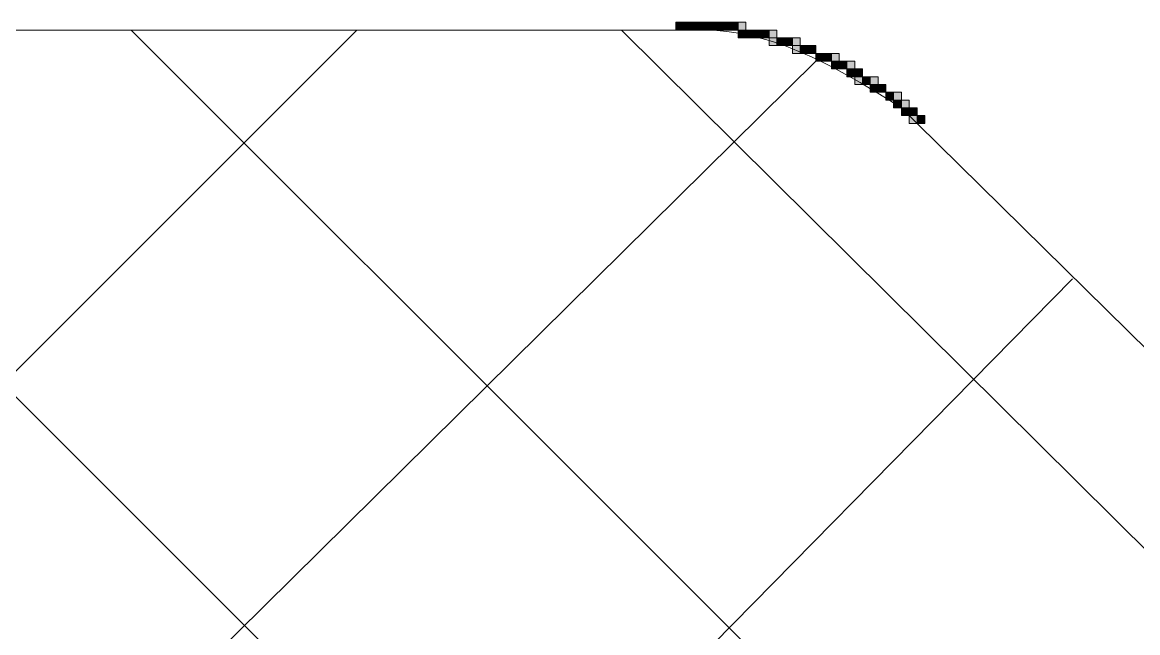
# Model space of a CAD drawing. Header units: inches. Extents: x 11 to 682, y 148 to 1119.
# Drawn here: x 324.78 to 333.38, y 852.51 to 857.22 of the extents above; entities that cross this region are included whole.
import ezdxf

# ---------------------------------------------------------------- set-up
doc = ezdxf.new("R2010")
doc.units = ezdxf.units.IN
doc.header["$MEASUREMENT"] = 0
doc.layers.add('图层 1', color=7, linetype='Continuous')

msp = doc.modelspace()

# ---------------------------------------------------------------- hatches: boundary and pattern name
at = {"layer": '图层 1', "true_color": 0xffffff}
h = msp.add_hatch(color=7, dxfattribs=at)
h.dxf.hatch_style = 2
h.paths.add_polyline_path([(329.8198, 857.1602), (329.8799, 857.1602), (329.8799, 857.2197), (329.8198, 857.2197)])
h = msp.add_hatch(color=7, dxfattribs=at)
h.dxf.hatch_style = 2
h.paths.add_polyline_path([(329.8198, 857.1602), (329.9399, 857.1602), (329.9399, 857.2197), (329.8198, 857.2197)])
h = msp.add_hatch(color=7, dxfattribs=at)
h.dxf.hatch_style = 2
h.paths.add_polyline_path([(329.8799, 857.1602), (329.9399, 857.1602), (329.9399, 857.2197), (329.8799, 857.2197)])
h = msp.add_hatch(color=7, dxfattribs=at)
h.dxf.hatch_style = 2
h.paths.add_polyline_path([(329.8799, 857.1602), (329.9399, 857.1602), (329.9399, 857.2197), (329.8799, 857.2197)])
h = msp.add_hatch(color=7, dxfattribs=at)
h.dxf.hatch_style = 2
h.paths.add_polyline_path([(329.8799, 857.1602), (330, 857.1602), (330, 857.2197), (329.8799, 857.2197)])
h = msp.add_hatch(color=7, dxfattribs=at)
h.dxf.hatch_style = 2
h.paths.add_polyline_path([(329.9399, 857.1602), (330, 857.1602), (330, 857.2197), (329.9399, 857.2197)])
h = msp.add_hatch(color=7, dxfattribs=at)
h.dxf.hatch_style = 2
h.paths.add_polyline_path([(329.9399, 857.1602), (330, 857.1602), (330, 857.2197), (329.9399, 857.2197)])
h = msp.add_hatch(color=7, dxfattribs=at)
h.dxf.hatch_style = 2
h.paths.add_polyline_path([(329.9399, 857.1602), (330.0601, 857.1602), (330.0601, 857.2197), (329.9399, 857.2197)])
h = msp.add_hatch(color=7, dxfattribs=at)
h.dxf.hatch_style = 2
h.paths.add_polyline_path([(330, 857.1602), (330.0601, 857.1602), (330.0601, 857.2197), (330, 857.2197)])
h = msp.add_hatch(color=7, dxfattribs=at)
h.dxf.hatch_style = 2
h.paths.add_polyline_path([(330, 857.1602), (330.0601, 857.1602), (330.0601, 857.2197), (330, 857.2197)])
h = msp.add_hatch(color=7, dxfattribs=at)
h.dxf.hatch_style = 2
h.paths.add_polyline_path([(330, 857.1602), (330.1201, 857.1602), (330.1201, 857.2197), (330, 857.2197)])
h = msp.add_hatch(color=7, dxfattribs=at)
h.dxf.hatch_style = 2
h.paths.add_polyline_path([(330.0601, 857.1602), (330.1201, 857.1602), (330.1201, 857.2197), (330.0601, 857.2197)])
h = msp.add_hatch(color=7, dxfattribs=at)
h.dxf.hatch_style = 2
h.paths.add_polyline_path([(330.0601, 857.1602), (330.1201, 857.1602), (330.1201, 857.2197), (330.0601, 857.2197)])
h = msp.add_hatch(color=7, dxfattribs=at)
h.dxf.hatch_style = 2
h.paths.add_polyline_path([(330.0601, 857.1602), (330.1802, 857.1602), (330.1802, 857.2197), (330.0601, 857.2197)])
h = msp.add_hatch(color=7, dxfattribs=at)
h.dxf.hatch_style = 2
h.paths.add_polyline_path([(330.1201, 857.1602), (330.1802, 857.1602), (330.1802, 857.2197), (330.1201, 857.2197)])
h = msp.add_hatch(color=7, dxfattribs=at)
h.dxf.hatch_style = 2
h.paths.add_polyline_path([(330.1201, 857.1602), (330.2402, 857.1602), (330.2402, 857.2197), (330.1201, 857.2197)])
h = msp.add_hatch(color=7, dxfattribs=at)
h.dxf.hatch_style = 2
h.paths.add_polyline_path([(330.1802, 857.1602), (330.2402, 857.1602), (330.2402, 857.2197), (330.1802, 857.2197)])
h = msp.add_hatch(color=7, dxfattribs=at)
h.dxf.hatch_style = 2
h.paths.add_polyline_path([(330.1802, 857.1602), (330.2402, 857.1602), (330.2402, 857.2197), (330.1802, 857.2197)])
h = msp.add_hatch(color=7, dxfattribs=at)
h.dxf.hatch_style = 2
h.paths.add_polyline_path([(330.1802, 857.1602), (330.2998, 857.1602), (330.2998, 857.2197), (330.1802, 857.2197)])
h = msp.add_hatch(color=7, dxfattribs=at)
h.dxf.hatch_style = 2
h.paths.add_polyline_path([(330.2402, 857.1602), (330.2998, 857.1602), (330.2998, 857.2197), (330.2402, 857.2197)])
h = msp.add_hatch(color=7, dxfattribs=at)
h.dxf.hatch_style = 2
h.paths.add_polyline_path([(330.2402, 857.1602), (330.2998, 857.1602), (330.2998, 857.2197), (330.2402, 857.2197)])
h = msp.add_hatch(color=7, dxfattribs=at)
h.dxf.hatch_style = 2
h.paths.add_polyline_path([(330.2402, 857.1602), (330.3599, 857.1602), (330.3599, 857.2197), (330.2402, 857.2197)])
h = msp.add_hatch(color=7, dxfattribs=at)
h.dxf.hatch_style = 2
h.paths.add_polyline_path([(330.2998, 857.1001), (330.3599, 857.1001), (330.3599, 857.1602), (330.2998, 857.1602)])
h = msp.add_hatch(color=7, dxfattribs=at)
h.dxf.hatch_style = 2
h.paths.add_polyline_path([(330.2998, 857.1001), (330.3599, 857.1001), (330.3599, 857.1602), (330.2998, 857.1602)])
h = msp.add_hatch(color=7, dxfattribs=at)
h.dxf.hatch_style = 2
h.paths.add_polyline_path([(330.2998, 857.1001), (330.4199, 857.1001), (330.4199, 857.1602), (330.2998, 857.1602)])
h = msp.add_hatch(color=7, dxfattribs=at)
h.dxf.hatch_style = 2
h.paths.add_polyline_path([(330.3599, 857.1001), (330.4199, 857.1001), (330.4199, 857.1602), (330.3599, 857.1602)])
h = msp.add_hatch(color=7, dxfattribs=at)
h.dxf.hatch_style = 2
h.paths.add_polyline_path([(330.3599, 857.1001), (330.4199, 857.1001), (330.4199, 857.1602), (330.3599, 857.1602)])
h = msp.add_hatch(color=7, dxfattribs=at)
h.dxf.hatch_style = 2
h.paths.add_polyline_path([(330.3599, 857.1001), (330.48, 857.1001), (330.48, 857.1602), (330.3599, 857.1602)])
h = msp.add_hatch(color=7, dxfattribs=at)
h.dxf.hatch_style = 2
h.paths.add_polyline_path([(330.4199, 857.1001), (330.48, 857.1001), (330.48, 857.1602), (330.4199, 857.1602)])
h = msp.add_hatch(color=7, dxfattribs=at)
h.dxf.hatch_style = 2
h.paths.add_polyline_path([(330.4199, 857.1001), (330.54, 857.1001), (330.54, 857.1602), (330.4199, 857.1602)])
h = msp.add_hatch(color=7, dxfattribs=at)
h.dxf.hatch_style = 2
h.paths.add_polyline_path([(330.48, 857.1001), (330.54, 857.1001), (330.54, 857.1602), (330.48, 857.1602)])
h = msp.add_hatch(color=7, dxfattribs=at)
h.dxf.hatch_style = 2
h.paths.add_polyline_path([(330.48, 857.1001), (330.54, 857.1001), (330.54, 857.1602), (330.48, 857.1602)])
h = msp.add_hatch(color=7, dxfattribs=at)
h.dxf.hatch_style = 2
h.paths.add_polyline_path([(330.48, 857.1001), (330.6001, 857.1001), (330.6001, 857.1602), (330.48, 857.1602)])
h = msp.add_hatch(color=7, dxfattribs=at)
h.dxf.hatch_style = 2
h.paths.add_polyline_path([(330.54, 857.04), (330.6001, 857.04), (330.6001, 857.1602), (330.54, 857.1602)])
h = msp.add_hatch(color=7, dxfattribs=at)
h.dxf.hatch_style = 2
h.paths.add_polyline_path([(330.54, 857.04), (330.6602, 857.04), (330.6602, 857.1001), (330.54, 857.1001)])
h = msp.add_hatch(color=7, dxfattribs=at)
h.dxf.hatch_style = 2
h.paths.add_polyline_path([(330.6001, 857.04), (330.6602, 857.04), (330.6602, 857.1001), (330.6001, 857.1001)])
h = msp.add_hatch(color=7, dxfattribs=at)
h.dxf.hatch_style = 2
h.paths.add_polyline_path([(330.6001, 857.04), (330.6602, 857.04), (330.6602, 857.1001), (330.6001, 857.1001)])
h = msp.add_hatch(color=7, dxfattribs=at)
h.dxf.hatch_style = 2
h.paths.add_polyline_path([(330.6001, 857.04), (330.7202, 857.04), (330.7202, 857.1001), (330.6001, 857.1001)])
h = msp.add_hatch(color=7, dxfattribs=at)
h.dxf.hatch_style = 2
h.paths.add_polyline_path([(330.6602, 857.04), (330.7202, 857.04), (330.7202, 857.1001), (330.6602, 857.1001)])
h = msp.add_hatch(color=7, dxfattribs=at)
h.dxf.hatch_style = 2
h.paths.add_polyline_path([(330.6602, 857.04), (330.7202, 857.04), (330.7202, 857.1001), (330.6602, 857.1001)])
h = msp.add_hatch(color=7, dxfattribs=at)
h.dxf.hatch_style = 2
h.paths.add_polyline_path([(330.6602, 857.04), (330.7798, 857.04), (330.7798, 857.1001), (330.6602, 857.1001)])
h = msp.add_hatch(color=7, dxfattribs=at)
h.dxf.hatch_style = 2
h.paths.add_polyline_path([(330.7202, 856.98), (330.7798, 856.98), (330.7798, 857.1001), (330.7202, 857.1001)])
h = msp.add_hatch(color=7, dxfattribs=at)
h.dxf.hatch_style = 2
h.paths.add_polyline_path([(330.7202, 856.98), (330.8398, 856.98), (330.8398, 857.04), (330.7202, 857.04)])
h = msp.add_hatch(color=7, dxfattribs=at)
h.dxf.hatch_style = 2
h.paths.add_polyline_path([(330.7798, 856.98), (330.8398, 856.98), (330.8398, 857.04), (330.7798, 857.04)])
h = msp.add_hatch(color=7, dxfattribs=at)
h.dxf.hatch_style = 2
h.paths.add_polyline_path([(330.7798, 856.98), (330.8398, 856.98), (330.8398, 857.04), (330.7798, 857.04)])
h = msp.add_hatch(color=7, dxfattribs=at)
h.dxf.hatch_style = 2
h.paths.add_polyline_path([(330.7798, 856.98), (330.8999, 856.98), (330.8999, 857.04), (330.7798, 857.04)])
h = msp.add_hatch(color=7, dxfattribs=at)
h.dxf.hatch_style = 2
h.paths.add_polyline_path([(330.8398, 856.98), (330.8999, 856.98), (330.8999, 857.04), (330.8398, 857.04)])
h = msp.add_hatch(color=7, dxfattribs=at)
h.dxf.hatch_style = 2
h.paths.add_polyline_path([(330.8398, 856.98), (330.8999, 856.98), (330.8999, 857.04), (330.8398, 857.04)])
h = msp.add_hatch(color=7, dxfattribs=at)
h.dxf.hatch_style = 2
h.paths.add_polyline_path([(330.8398, 856.98), (330.8999, 856.98), (330.8999, 857.04), (330.8398, 857.04)])
h = msp.add_hatch(color=7, dxfattribs=at)
h.dxf.hatch_style = 2
h.paths.add_polyline_path([(330.8999, 856.9199), (330.96, 856.9199), (330.96, 856.98), (330.8999, 856.98)])
h = msp.add_hatch(color=7, dxfattribs=at)
h.dxf.hatch_style = 2
h.paths.add_polyline_path([(330.8999, 856.9199), (330.96, 856.9199), (330.96, 856.98), (330.8999, 856.98)])
h = msp.add_hatch(color=7, dxfattribs=at)
h.dxf.hatch_style = 2
h.paths.add_polyline_path([(330.8999, 856.9199), (330.96, 856.9199), (330.96, 856.98), (330.8999, 856.98)])
h = msp.add_hatch(color=7, dxfattribs=at)
h.dxf.hatch_style = 2
h.paths.add_polyline_path([(330.8999, 856.9199), (331.02, 856.9199), (331.02, 856.98), (330.8999, 856.98)])
h = msp.add_hatch(color=7, dxfattribs=at)
h.dxf.hatch_style = 2
h.paths.add_polyline_path([(330.96, 856.9199), (331.02, 856.9199), (331.02, 856.98), (330.96, 856.98)])
h = msp.add_hatch(color=7, dxfattribs=at)
h.dxf.hatch_style = 2
h.paths.add_polyline_path([(330.96, 856.9199), (331.02, 856.9199), (331.02, 856.98), (330.96, 856.98)])
h = msp.add_hatch(color=7, dxfattribs=at)
h.dxf.hatch_style = 2
h.paths.add_polyline_path([(330.96, 856.9199), (331.0801, 856.9199), (331.0801, 856.98), (330.96, 856.98)])
h = msp.add_hatch(color=7, dxfattribs=at)
h.dxf.hatch_style = 2
h.paths.add_polyline_path([(331.02, 856.8599), (331.0801, 856.8599), (331.0801, 856.9199), (331.02, 856.9199)])
h = msp.add_hatch(color=7, dxfattribs=at)
h.dxf.hatch_style = 2
h.paths.add_polyline_path([(331.02, 856.8599), (331.0801, 856.8599), (331.0801, 856.9199), (331.02, 856.9199)])
h = msp.add_hatch(color=7, dxfattribs=at)
h.dxf.hatch_style = 2
h.paths.add_polyline_path([(331.02, 856.8599), (331.1401, 856.8599), (331.1401, 856.9199), (331.02, 856.9199)])
h = msp.add_hatch(color=7, dxfattribs=at)
h.dxf.hatch_style = 2
h.paths.add_polyline_path([(331.0801, 856.8599), (331.1401, 856.8599), (331.1401, 856.9199), (331.0801, 856.9199)])
h = msp.add_hatch(color=7, dxfattribs=at)
h.dxf.hatch_style = 2
h.paths.add_polyline_path([(331.0801, 856.8599), (331.1401, 856.8599), (331.1401, 856.9199), (331.0801, 856.9199)])
h = msp.add_hatch(color=7, dxfattribs=at)
h.dxf.hatch_style = 2
h.paths.add_polyline_path([(331.0801, 856.8599), (331.2002, 856.8599), (331.2002, 856.9199), (331.0801, 856.9199)])
h = msp.add_hatch(color=7, dxfattribs=at)
h.dxf.hatch_style = 2
h.paths.add_polyline_path([(331.1401, 856.7998), (331.2002, 856.7998), (331.2002, 856.8599), (331.1401, 856.8599)])
h = msp.add_hatch(color=7, dxfattribs=at)
h.dxf.hatch_style = 2
h.paths.add_polyline_path([(331.1401, 856.7998), (331.2002, 856.7998), (331.2002, 856.8599), (331.1401, 856.8599)])
h = msp.add_hatch(color=7, dxfattribs=at)
h.dxf.hatch_style = 2
h.paths.add_polyline_path([(331.1401, 856.7998), (331.2598, 856.7998), (331.2598, 856.8599), (331.1401, 856.8599)])
h = msp.add_hatch(color=7, dxfattribs=at)
h.dxf.hatch_style = 2
h.paths.add_polyline_path([(331.2002, 856.7998), (331.2598, 856.7998), (331.2598, 856.8599), (331.2002, 856.8599)])
h = msp.add_hatch(color=7, dxfattribs=at)
h.dxf.hatch_style = 2
h.paths.add_polyline_path([(331.2002, 856.7998), (331.2598, 856.7998), (331.2598, 856.8599), (331.2002, 856.8599)])
h = msp.add_hatch(color=7, dxfattribs=at)
h.dxf.hatch_style = 2
h.paths.add_polyline_path([(331.2002, 856.7402), (331.2598, 856.7402), (331.2598, 856.8599), (331.2002, 856.8599)])
h = msp.add_hatch(color=7, dxfattribs=at)
h.dxf.hatch_style = 2
h.paths.add_polyline_path([(331.2598, 856.7402), (331.3198, 856.7402), (331.3198, 856.7998), (331.2598, 856.7998)])
h = msp.add_hatch(color=7, dxfattribs=at)
h.dxf.hatch_style = 2
h.paths.add_polyline_path([(331.2598, 856.7402), (331.3198, 856.7402), (331.3198, 856.7998), (331.2598, 856.7998)])
h = msp.add_hatch(color=7, dxfattribs=at)
h.dxf.hatch_style = 2
h.paths.add_polyline_path([(331.2598, 856.7402), (331.3198, 856.7402), (331.3198, 856.7998), (331.2598, 856.7998)])
h = msp.add_hatch(color=7, dxfattribs=at)
h.dxf.hatch_style = 2
h.paths.add_polyline_path([(331.2598, 856.7402), (331.3799, 856.7402), (331.3799, 856.7998), (331.2598, 856.7998)])
h = msp.add_hatch(color=7, dxfattribs=at)
h.dxf.hatch_style = 2
h.paths.add_polyline_path([(331.3198, 856.6802), (331.3799, 856.6802), (331.3799, 856.7998), (331.3198, 856.7998)])
h = msp.add_hatch(color=7, dxfattribs=at)
h.dxf.hatch_style = 2
h.paths.add_polyline_path([(331.3198, 856.6802), (331.3799, 856.6802), (331.3799, 856.7402), (331.3198, 856.7402)])
h = msp.add_hatch(color=7, dxfattribs=at)
h.dxf.hatch_style = 2
h.paths.add_polyline_path([(331.3198, 856.6802), (331.4399, 856.6802), (331.4399, 856.7402), (331.3198, 856.7402)])
h = msp.add_hatch(color=7, dxfattribs=at)
h.dxf.hatch_style = 2
h.paths.add_polyline_path([(331.3799, 856.6802), (331.4399, 856.6802), (331.4399, 856.7402), (331.3799, 856.7402)])
h = msp.add_hatch(color=7, dxfattribs=at)
h.dxf.hatch_style = 2
h.paths.add_polyline_path([(331.3799, 856.6802), (331.4399, 856.6802), (331.4399, 856.7402), (331.3799, 856.7402)])
h = msp.add_hatch(color=7, dxfattribs=at)
h.dxf.hatch_style = 2
h.paths.add_polyline_path([(331.3799, 856.6802), (331.4399, 856.6802), (331.4399, 856.7402), (331.3799, 856.7402)])
h = msp.add_hatch(color=7, dxfattribs=at)
h.dxf.hatch_style = 2
h.paths.add_polyline_path([(331.4399, 856.6201), (331.5, 856.6201), (331.5, 856.6802), (331.4399, 856.6802)])
h = msp.add_hatch(color=7, dxfattribs=at)
h.dxf.hatch_style = 2
h.paths.add_polyline_path([(331.4399, 856.6201), (331.5, 856.6201), (331.5, 856.6802), (331.4399, 856.6802)])
h = msp.add_hatch(color=7, dxfattribs=at)
h.dxf.hatch_style = 2
h.paths.add_polyline_path([(331.4399, 856.6201), (331.5, 856.6201), (331.5, 856.6802), (331.4399, 856.6802)])
h = msp.add_hatch(color=7, dxfattribs=at)
h.dxf.hatch_style = 2
h.paths.add_polyline_path([(331.4399, 856.6201), (331.5, 856.6201), (331.5, 856.6802), (331.4399, 856.6802)])
h = msp.add_hatch(color=7, dxfattribs=at)
h.dxf.hatch_style = 2
h.paths.add_polyline_path([(331.4399, 856.6201), (331.5601, 856.6201), (331.5601, 856.6802), (331.4399, 856.6802)])
h = msp.add_hatch(color=7, dxfattribs=at)
h.dxf.hatch_style = 2
h.paths.add_polyline_path([(331.5, 856.5601), (331.5601, 856.5601), (331.5601, 856.6201), (331.5, 856.6201)])
h = msp.add_hatch(color=7, dxfattribs=at)
h.dxf.hatch_style = 2
h.paths.add_polyline_path([(331.5, 856.5601), (331.5601, 856.5601), (331.5601, 856.6201), (331.5, 856.6201)])
h = msp.add_hatch(color=7, dxfattribs=at)
h.dxf.hatch_style = 2
h.paths.add_polyline_path([(331.5, 856.5601), (331.5601, 856.5601), (331.5601, 856.6201), (331.5, 856.6201)])
h = msp.add_hatch(color=7, dxfattribs=at)
h.dxf.hatch_style = 2
h.paths.add_polyline_path([(331.5, 856.5601), (331.6201, 856.5601), (331.6201, 856.6201), (331.5, 856.6201)])
h = msp.add_hatch(color=7, dxfattribs=at)
h.dxf.hatch_style = 2
h.paths.add_polyline_path([(331.5601, 856.5), (331.6201, 856.5), (331.6201, 856.6201), (331.5601, 856.6201)])
h = msp.add_hatch(color=7, dxfattribs=at)
h.dxf.hatch_style = 2
h.paths.add_polyline_path([(331.5601, 856.5), (331.6201, 856.5), (331.6201, 856.5601), (331.5601, 856.5601)])
h = msp.add_hatch(color=7, dxfattribs=at)
h.dxf.hatch_style = 2
h.paths.add_polyline_path([(331.5601, 856.5), (331.6802, 856.5), (331.6802, 856.5601), (331.5601, 856.5601)])
h = msp.add_hatch(color=7, dxfattribs=at)
h.dxf.hatch_style = 2
h.paths.add_polyline_path([(331.6201, 856.5), (331.6802, 856.5), (331.6802, 856.5601), (331.6201, 856.5601)])
h = msp.add_hatch(color=7, dxfattribs=at)
h.dxf.hatch_style = 2
h.paths.add_polyline_path([(331.6201, 856.4399), (331.6802, 856.4399), (331.6802, 856.5601), (331.6201, 856.5601)])
h = msp.add_hatch(color=7, dxfattribs=at)
h.dxf.hatch_style = 2
h.paths.add_polyline_path([(331.6201, 856.4399), (331.7402, 856.4399), (331.7402, 856.5), (331.6201, 856.5)])
h = msp.add_hatch(color=7, dxfattribs=at)
h.dxf.hatch_style = 2
h.paths.add_polyline_path([(331.6802, 856.4399), (331.7402, 856.4399), (331.7402, 856.5), (331.6802, 856.5)])

# ---------------------------------------------------------------- linework, layer by layer
at = {"layer": '图层 1', "lineweight": 0}
for points in [[(329.8198, 857.1602), (329.8799, 857.1602), (329.8799, 857.2197), (329.8198, 857.2197), (329.8198, 857.1602)], [(329.8198, 857.1602), (329.9399, 857.1602), (329.9399, 857.2197), (329.8198, 857.2197), (329.8198, 857.1602)], [(329.8799, 857.1602), (329.9399, 857.1602), (329.9399, 857.2197), (329.8799, 857.2197), (329.8799, 857.1602)], [(329.8799, 857.1602), (329.9399, 857.1602), (329.9399, 857.2197), (329.8799, 857.2197), (329.8799, 857.1602)], [(329.8799, 857.1602), (330, 857.1602), (330, 857.2197), (329.8799, 857.2197), (329.8799, 857.1602)], [(329.9399, 857.1602), (330, 857.1602), (330, 857.2197), (329.9399, 857.2197), (329.9399, 857.1602)], [(329.9399, 857.1602), (330, 857.1602), (330, 857.2197), (329.9399, 857.2197), (329.9399, 857.1602)], [(329.9399, 857.1602), (330.0601, 857.1602), (330.0601, 857.2197), (329.9399, 857.2197), (329.9399, 857.1602)], [(330, 857.1602), (330.0601, 857.1602), (330.0601, 857.2197), (330, 857.2197), (330, 857.1602)], [(330, 857.1602), (330.0601, 857.1602), (330.0601, 857.2197), (330, 857.2197), (330, 857.1602)], [(330, 857.1602), (330.1201, 857.1602), (330.1201, 857.2197), (330, 857.2197), (330, 857.1602)], [(330.0601, 857.1602), (330.1201, 857.1602), (330.1201, 857.2197), (330.0601, 857.2197), (330.0601, 857.1602)], [(330.0601, 857.1602), (330.1201, 857.1602), (330.1201, 857.2197), (330.0601, 857.2197), (330.0601, 857.1602)], [(330.0601, 857.1602), (330.1802, 857.1602), (330.1802, 857.2197), (330.0601, 857.2197), (330.0601, 857.1602)], [(330.1201, 857.1602), (330.1802, 857.1602), (330.1802, 857.2197), (330.1201, 857.2197), (330.1201, 857.1602)], [(330.1201, 857.1602), (330.2402, 857.1602), (330.2402, 857.2197), (330.1201, 857.2197), (330.1201, 857.1602)], [(330.1802, 857.1602), (330.2402, 857.1602), (330.2402, 857.2197), (330.1802, 857.2197), (330.1802, 857.1602)], [(330.1802, 857.1602), (330.2402, 857.1602), (330.2402, 857.2197), (330.1802, 857.2197), (330.1802, 857.1602)], [(330.1802, 857.1602), (330.2998, 857.1602), (330.2998, 857.2197), (330.1802, 857.2197), (330.1802, 857.1602)], [(330.2402, 857.1602), (330.2998, 857.1602), (330.2998, 857.2197), (330.2402, 857.2197), (330.2402, 857.1602)], [(330.2402, 857.1602), (330.2998, 857.1602), (330.2998, 857.2197), (330.2402, 857.2197), (330.2402, 857.1602)], [(330.2402, 857.1602), (330.3599, 857.1602), (330.3599, 857.2197), (330.2402, 857.2197), (330.2402, 857.1602)], [(330.2998, 857.1001), (330.3599, 857.1001), (330.3599, 857.1602), (330.2998, 857.1602), (330.2998, 857.1001)], [(330.2998, 857.1001), (330.3599, 857.1001), (330.3599, 857.1602), (330.2998, 857.1602), (330.2998, 857.1001)], [(330.2998, 857.1001), (330.4199, 857.1001), (330.4199, 857.1602), (330.2998, 857.1602), (330.2998, 857.1001)], [(330.3599, 857.1001), (330.4199, 857.1001), (330.4199, 857.1602), (330.3599, 857.1602), (330.3599, 857.1001)], [(330.3599, 857.1001), (330.4199, 857.1001), (330.4199, 857.1602), (330.3599, 857.1602), (330.3599, 857.1001)], [(330.3599, 857.1001), (330.48, 857.1001), (330.48, 857.1602), (330.3599, 857.1602), (330.3599, 857.1001)], [(330.4199, 857.1001), (330.48, 857.1001), (330.48, 857.1602), (330.4199, 857.1602), (330.4199, 857.1001)], [(330.4199, 857.1001), (330.54, 857.1001), (330.54, 857.1602), (330.4199, 857.1602), (330.4199, 857.1001)], [(330.48, 857.1001), (330.54, 857.1001), (330.54, 857.1602), (330.48, 857.1602), (330.48, 857.1001)], [(330.48, 857.1001), (330.54, 857.1001), (330.54, 857.1602), (330.48, 857.1602), (330.48, 857.1001)], [(330.48, 857.1001), (330.6001, 857.1001), (330.6001, 857.1602), (330.48, 857.1602), (330.48, 857.1001)], [(330.54, 857.04), (330.6001, 857.04), (330.6001, 857.1602), (330.54, 857.1602), (330.54, 857.04)], [(330.54, 857.04), (330.6602, 857.04), (330.6602, 857.1001), (330.54, 857.1001), (330.54, 857.04)], [(330.6001, 857.04), (330.6602, 857.04), (330.6602, 857.1001), (330.6001, 857.1001), (330.6001, 857.04)], [(330.6001, 857.04), (330.6602, 857.04), (330.6602, 857.1001), (330.6001, 857.1001), (330.6001, 857.04)], [(330.6001, 857.04), (330.7202, 857.04), (330.7202, 857.1001), (330.6001, 857.1001), (330.6001, 857.04)], [(330.6602, 857.04), (330.7202, 857.04), (330.7202, 857.1001), (330.6602, 857.1001), (330.6602, 857.04)], [(330.6602, 857.04), (330.7202, 857.04), (330.7202, 857.1001), (330.6602, 857.1001), (330.6602, 857.04)], [(330.6602, 857.04), (330.7798, 857.04), (330.7798, 857.1001), (330.6602, 857.1001), (330.6602, 857.04)], [(330.7202, 856.98), (330.7798, 856.98), (330.7798, 857.1001), (330.7202, 857.1001), (330.7202, 856.98)], [(330.7202, 856.98), (330.8398, 856.98), (330.8398, 857.04), (330.7202, 857.04), (330.7202, 856.98)], [(330.7798, 856.98), (330.8398, 856.98), (330.8398, 857.04), (330.7798, 857.04), (330.7798, 856.98)], [(330.7798, 856.98), (330.8398, 856.98), (330.8398, 857.04), (330.7798, 857.04), (330.7798, 856.98)], [(330.7798, 856.98), (330.8999, 856.98), (330.8999, 857.04), (330.7798, 857.04), (330.7798, 856.98)], [(330.8398, 856.98), (330.8999, 856.98), (330.8999, 857.04), (330.8398, 857.04), (330.8398, 856.98)], [(330.8398, 856.98), (330.8999, 856.98), (330.8999, 857.04), (330.8398, 857.04), (330.8398, 856.98)], [(330.8398, 856.98), (330.8999, 856.98), (330.8999, 857.04), (330.8398, 857.04), (330.8398, 856.98)], [(330.8999, 856.9199), (330.96, 856.9199), (330.96, 856.98), (330.8999, 856.98), (330.8999, 856.9199)], [(330.8999, 856.9199), (330.96, 856.9199), (330.96, 856.98), (330.8999, 856.98), (330.8999, 856.9199)], [(330.8999, 856.9199), (330.96, 856.9199), (330.96, 856.98), (330.8999, 856.98), (330.8999, 856.9199)], [(330.8999, 856.9199), (331.02, 856.9199), (331.02, 856.98), (330.8999, 856.98), (330.8999, 856.9199)], [(330.96, 856.9199), (331.02, 856.9199), (331.02, 856.98), (330.96, 856.98), (330.96, 856.9199)], [(330.96, 856.9199), (331.02, 856.9199), (331.02, 856.98), (330.96, 856.98), (330.96, 856.9199)], [(330.96, 856.9199), (331.0801, 856.9199), (331.0801, 856.98), (330.96, 856.98), (330.96, 856.9199)], [(331.02, 856.8599), (331.0801, 856.8599), (331.0801, 856.9199), (331.02, 856.9199), (331.02, 856.8599)], [(331.02, 856.8599), (331.0801, 856.8599), (331.0801, 856.9199), (331.02, 856.9199), (331.02, 856.8599)], [(331.02, 856.8599), (331.1401, 856.8599), (331.1401, 856.9199), (331.02, 856.9199), (331.02, 856.8599)], [(331.0801, 856.8599), (331.1401, 856.8599), (331.1401, 856.9199), (331.0801, 856.9199), (331.0801, 856.8599)], [(331.0801, 856.8599), (331.1401, 856.8599), (331.1401, 856.9199), (331.0801, 856.9199), (331.0801, 856.8599)], [(331.0801, 856.8599), (331.2002, 856.8599), (331.2002, 856.9199), (331.0801, 856.9199), (331.0801, 856.8599)], [(331.1401, 856.7998), (331.2002, 856.7998), (331.2002, 856.8599), (331.1401, 856.8599), (331.1401, 856.7998)], [(331.1401, 856.7998), (331.2002, 856.7998), (331.2002, 856.8599), (331.1401, 856.8599), (331.1401, 856.7998)], [(331.1401, 856.7998), (331.2598, 856.7998), (331.2598, 856.8599), (331.1401, 856.8599), (331.1401, 856.7998)], [(331.2002, 856.7998), (331.2598, 856.7998), (331.2598, 856.8599), (331.2002, 856.8599), (331.2002, 856.7998)], [(331.2002, 856.7998), (331.2598, 856.7998), (331.2598, 856.8599), (331.2002, 856.8599), (331.2002, 856.7998)], [(331.2002, 856.7402), (331.2598, 856.7402), (331.2598, 856.8599), (331.2002, 856.8599), (331.2002, 856.7402)], [(331.2598, 856.7402), (331.3198, 856.7402), (331.3198, 856.7998), (331.2598, 856.7998), (331.2598, 856.7402)], [(331.2598, 856.7402), (331.3198, 856.7402), (331.3198, 856.7998), (331.2598, 856.7998), (331.2598, 856.7402)], [(331.2598, 856.7402), (331.3198, 856.7402), (331.3198, 856.7998), (331.2598, 856.7998), (331.2598, 856.7402)], [(331.2598, 856.7402), (331.3799, 856.7402), (331.3799, 856.7998), (331.2598, 856.7998), (331.2598, 856.7402)], [(331.3198, 856.6802), (331.3799, 856.6802), (331.3799, 856.7998), (331.3198, 856.7998), (331.3198, 856.6802)], [(331.3198, 856.6802), (331.3799, 856.6802), (331.3799, 856.7402), (331.3198, 856.7402), (331.3198, 856.6802)], [(331.3198, 856.6802), (331.4399, 856.6802), (331.4399, 856.7402), (331.3198, 856.7402), (331.3198, 856.6802)], [(331.3799, 856.6802), (331.4399, 856.6802), (331.4399, 856.7402), (331.3799, 856.7402), (331.3799, 856.6802)], [(331.3799, 856.6802), (331.4399, 856.6802), (331.4399, 856.7402), (331.3799, 856.7402), (331.3799, 856.6802)], [(331.3799, 856.6802), (331.4399, 856.6802), (331.4399, 856.7402), (331.3799, 856.7402), (331.3799, 856.6802)], [(331.4399, 856.6201), (331.5, 856.6201), (331.5, 856.6802), (331.4399, 856.6802), (331.4399, 856.6201)], [(331.4399, 856.6201), (331.5, 856.6201), (331.5, 856.6802), (331.4399, 856.6802), (331.4399, 856.6201)], [(331.4399, 856.6201), (331.5, 856.6201), (331.5, 856.6802), (331.4399, 856.6802), (331.4399, 856.6201)], [(331.4399, 856.6201), (331.5, 856.6201), (331.5, 856.6802), (331.4399, 856.6802), (331.4399, 856.6201)], [(331.4399, 856.6201), (331.5601, 856.6201), (331.5601, 856.6802), (331.4399, 856.6802), (331.4399, 856.6201)], [(331.5, 856.5601), (331.5601, 856.5601), (331.5601, 856.6201), (331.5, 856.6201), (331.5, 856.5601)], [(331.5, 856.5601), (331.5601, 856.5601), (331.5601, 856.6201), (331.5, 856.6201), (331.5, 856.5601)], [(331.5, 856.5601), (331.5601, 856.5601), (331.5601, 856.6201), (331.5, 856.6201), (331.5, 856.5601)], [(331.5, 856.5601), (331.6201, 856.5601), (331.6201, 856.6201), (331.5, 856.6201), (331.5, 856.5601)], [(331.5601, 856.5), (331.6201, 856.5), (331.6201, 856.6201), (331.5601, 856.6201), (331.5601, 856.5)], [(331.5601, 856.5), (331.6201, 856.5), (331.6201, 856.5601), (331.5601, 856.5601), (331.5601, 856.5)], [(331.5601, 856.5), (331.6802, 856.5), (331.6802, 856.5601), (331.5601, 856.5601), (331.5601, 856.5)], [(331.6201, 856.5), (331.6802, 856.5), (331.6802, 856.5601), (331.6201, 856.5601), (331.6201, 856.5)], [(331.6201, 856.4399), (331.6802, 856.4399), (331.6802, 856.5601), (331.6201, 856.5601), (331.6201, 856.4399)], [(331.6201, 856.4399), (331.7402, 856.4399), (331.7402, 856.5), (331.6201, 856.5), (331.6201, 856.4399)], [(331.6802, 856.4399), (331.7402, 856.4399), (331.7402, 856.5), (331.6802, 856.5), (331.6802, 856.4399)]]:
    msp.add_lwpolyline(points, dxfattribs=at)
at = {"layer": '图层 1', "color": 7, "lineweight": 18, "true_color": 0xffffff}
for points in [[(169.2598, 857.1602), (329.8198, 857.1602)], [(318.54, 848.3394), (327.3599, 857.1592)], [(322.6201, 857.1602), (329.8198, 857.1602)], [(325.6196, 857.1597), (336.48, 846.2998)], [(329.3999, 857.1597), (336.4199, 850.1997)], [(325.7998, 851.8794), (330.8999, 856.9194)], [(322.6196, 856.4395), (327.1797, 851.8799)], [(331.6802, 856.4399), (335.5801, 852.6001)], [(331.6802, 856.4399), (335.5801, 852.6001)], [(329.3398, 851.6396), (332.8799, 855.2393)]]:
    msp.add_lwpolyline(points, dxfattribs=at)
msp.add_open_spline([(331.6802, 856.4399), (331.6802, 856.4399), (331.5601, 856.5601), (331.5601, 856.5601), (331.0801, 856.8589), (330.582, 857.167), (330, 857.1602), (330, 857.1602), (329.8198, 857.1602), (329.8198, 857.1602)], degree=3, knots=[0, 0, 0, 0, 1, 1, 1, 2, 2, 2, 3, 3, 3, 3], dxfattribs=at)

doc.saveas('drawing.dxf')
